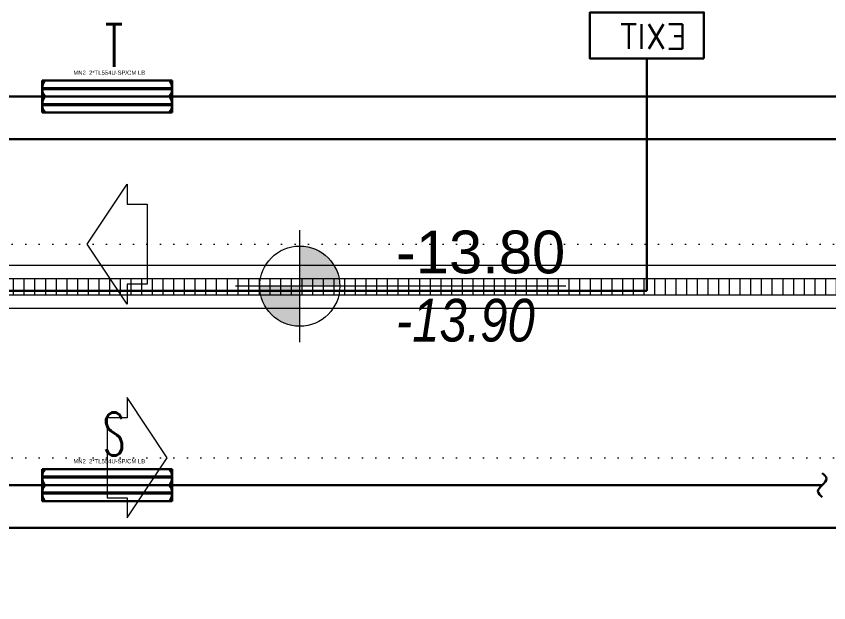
# Model space of a CAD drawing. Header units: metres. Extents: x -13316 to 152404, y -3899 to 30226.
# Drawn here: x 5092 to 5853, y 4464 to 5013 of the extents above; entities that cross this region are included whole.
import ezdxf
from ezdxf.enums import TextEntityAlignment as Align

# ---------------------------------------------------------------- set-up
doc = ezdxf.new("R2010")
doc.units = ezdxf.units.M
doc.header["$LTSCALE"] = 100
doc.header["$MEASUREMENT"] = 0
doc.header["$PDMODE"] = 1
doc.linetypes.add('DOT2', pattern=[0.125, 0, -0.125])
doc.layers.get('0').update_dxf_attribs({"color": 9, "lineweight": 9})
for name, color, linetype, lineweight in [('06D', 9, 'Continuous', 9), ('21', 9, 'Continuous', 9), ('E-1x8 W ÇIKIŞ ARMATÜRÜ (TİP 2)', 7, 'Continuous', 30), ('E-2x54 W SIVAÜSTÜ FLUORESAN YÜKSEK TAVAN ARMATÜRÜ', 7, 'Continuous', 30), ('E-KABLO', 7, 'Continuous', 30), ('E-LINYE', 7, 'Continuous', 30)]:
    doc.layers.add(name, color=color, linetype=linetype, lineweight=lineweight)
doc.styles.add('Arial', font='arial.ttf', dxfattribs={"height": 2.5})
doc.styles.add('E-YAZI', font='txttw.shx')
doc.styles.add('MuuM_TEXT-ITALIC', font='ARIALNI.TTF')

# ---------------------------------------------------------------- blocks, each defined once
blk = doc.blocks.new('2x54 W SIVAÜSTÜ FLUORESAN YÜKSEK TAVAN ARMATÜRÜ')
at = {"layer": 'E-2x54 W SIVAÜSTÜ FLUORESAN YÜKSEK TAVAN ARMATÜRÜ', "color": 4}
for p, q in [((-60.8, 15), (-60.8, -15)), ((-60.8, 15), (60.8, 15)), ((60.8, 15), (60.8, 0)), ((-60, 0), (-15, 0)), ((15, 0), (60, 0)), ((60.8, 0), (60.8, -15)), ((-60.8, -15), (60.8, -15))]:
    blk.add_line(p, q, dxfattribs=at)
at = {"layer": 'E-2x54 W SIVAÜSTÜ FLUORESAN YÜKSEK TAVAN ARMATÜRÜ', "color": 7}
for p, q in [((-59.27, 8.01), (59.32, 8.01)), ((-60.8, 0), (60.8, 0)), ((-59.16, 7.01), (59.44, 7)), ((-59.27, -6.99), (59.32, -6.99)), ((-59.16, -7.99), (59.44, -8))]:
    blk.add_line(p, q, dxfattribs=at)
for centre in [(-59.23, 7.63), (59.36, 7.63), (-59.23, 7.33), (59.36, 7.33), (-59.23, -7.37), (-59.23, -7.67), (59.36, -7.37), (59.36, -7.67)]:
    blk.add_circle(centre, 0.11, dxfattribs=at)
for centre, radius, start, end in [((-48.66, 7.5), 12.14, 141.85995, 218.14005), ((-59.12, 7.51), 0.515, 106.86737, 266.76121), ((-59.32, 7.49), 0.519, 289.2244, 84.40418), ((48.66, 7.5), 12.14, 321.85995, 38.14005), ((59.47, 7.51), 0.515, 106.86737, 266.76121), ((59.27, 7.49), 0.519, 289.2244, 84.40418), ((-48.66, -7.5), 12.14, 141.85995, 218.14005), ((-59.12, -7.49), 0.515, 106.86737, 266.76121), ((-59.32, -7.51), 0.519, 289.2244, 84.40418), ((48.66, -7.5), 12.14, 321.85995, 38.14005), ((59.47, -7.49), 0.515, 106.86737, 266.76121), ((59.27, -7.51), 0.519, 289.2244, 84.40418)]:
    blk.add_arc(centre, radius, start, end, dxfattribs=at)
at = {"layer": 'E-2x54 W SIVAÜSTÜ FLUORESAN YÜKSEK TAVAN ARMATÜRÜ', "color": 7, "style": 'Arial'}
blk.add_text('MN2  2*TL554U-SP/CM LB', height=3.9508, dxfattribs=at).set_placement((-31.61, 20.4))
blk = doc.blocks.new('100_1x8 W ÇIKIŞ ARMATÜRÜ (TİP 2)')
at = {"layer": 'E-1x8 W ÇIKIŞ ARMATÜRÜ (TİP 2)', "color": 3}
blk.add_line((1.728, 3.577), (-3.335, 3.577), dxfattribs=at)
at = {"layer": 'E-1x8 W ÇIKIŞ ARMATÜRÜ (TİP 2)', "color": 4}
blk.add_lwpolyline([(-3.335, 0), (3.335, 0), (3.335, 2.703), (-3.335, 2.703)], close=True, dxfattribs=at)
at = {"layer": 'E-1x8 W ÇIKIŞ ARMATÜRÜ (TİP 2)', "color": 3}
blk.add_solid([(1.728, 3.843), (1.728, 3.31), (3.328, 3.577)], dxfattribs=at)
at = {"layer": 'E-1x8 W ÇIKIŞ ARMATÜRÜ (TİP 2)', "color": 3, "style": 'E-YAZI'}
blk.add_text('EXIT', height=1.44, dxfattribs=at).set_placement((-2.329, 0.564))
blk = doc.blocks.new('p-ızgara')
at = {"layer": '06D'}
h = blk.add_hatch(dxfattribs=at)
h.set_pattern_fill('_USER', color=252, scale=10, angle=90, style=0, pattern_type=0)
h.set_pattern_definition([(90, (-7e-12, -8630), (-10, 6e-16), [])])
h.paths.add_polyline_path([(7918.01, -4182.5), (907.5, -4182.5), (907.5, -4197.5), (7918.01, -4197.5)])
blk.add_lwpolyline([(7918.01, -4182.5), (907.5, -4182.5), (907.5, -4197.5), (7918.01, -4197.5)], close=True, dxfattribs=at)
blk = doc.blocks.new('0_elevationtarget-p-bk')
h = blk.add_hatch(color=250)
h.paths.add_polyline_path([(1.875, 0, 0.414214), (0, 1.875), (0, 0)])
h.paths.add_polyline_path([(0, 0), (-1.875, 0, 0.414214), (0, -1.875)])
blk.add_line((0, -2.625), (0, 2.625))
blk.add_lwpolyline([(12.453, 0), (-3, 0)])
blk.add_circle((0, 0), 1.875)
at = {"style": 'Arial'}
blk.add_attdef('BITMISKOT', text='', height=2, dxfattribs=at).set_placement((4.5, 0), align=Align.BOTTOM_LEFT)
at = {"style": 'MuuM_TEXT-ITALIC'}
blk.add_attdef('FINISHINGFLOORLEVEL', text='', height=2, dxfattribs=at).set_placement((4.5, -0.592), align=Align.TOP_LEFT)
blk = doc.blocks.new('0_arrow1')
at = {"linetype": 'ByBlock', "lineweight": -2}
blk.add_lwpolyline([(15, -22.5), (-15, -22.5), (-15, -15), (-22.5, -15), (0, 0), (22.5, -15), (15, -15)], close=True, dxfattribs=at)
blk.add_point((0, 0))
blk = doc.blocks.new('2.bod.Mimari')
at = {"layer": '06D'}
blk.add_lwpolyline([(907.5, -4210), (8397.52, -4210), (8397.52, -3773.53), (8357.52, -3773.53), (8357.52, -4170), (907.5, -4170)], close=True, dxfattribs=at)
at = {"layer": '06D', "linetype": 'DOT2'}
for points in [[(375, -5889.88), (375, -4630, -0.369385), (825, -4150), (8420, -4150)], [(525, -5909.88), (525, -4650, -0.414214), (825, -4350), (8520, -4350)]]:
    blk.add_lwpolyline(points, format="xyb", dxfattribs=at)
at = {"layer": '06D'}
blk.add_blockref('p-ızgara', (0, 0), dxfattribs=at)
at = {"layer": '06D', "yscale": 2.5, "zscale": 2.5}
for p, xscale, rotation in [((4838.78, -4150), 2.5, 90), ((4913.78, -4350), -2.5, 270)]:
    blk.add_blockref('0_arrow1', p, dxfattribs=dict(at, xscale=xscale, rotation=rotation))
at = {"layer": '21', "xscale": 20, "yscale": 20, "zscale": 20}
blk.add_blockref('0_elevationtarget-p-bk', (5037.77, -4189.36), dxfattribs=at).add_auto_attribs({'BITMISKOT': '-13.80', 'FINISHINGFLOORLEVEL': '-13.90'})

msp = doc.modelspace()

# ---------------------------------------------------------------- linework, layer by layer
at = {"layer": 'E-KABLO', "color": 4}
for p in [(5682.63, 4973.73), (1362.03, 4756.13)]:
    msp.add_line(p, (5682.63, 4756.13), dxfattribs=at)
at = {"layer": 'E-KABLO', "color": 6}
for p, q in [((4474.87, 4938.13), (5116.73, 4938.13)), ((5238.33, 4938.13), (5881.75, 4938.13)), ((3662.34, 4898.13), (8235.26, 4898.13)), ((5116.73, 4574.38), (4474.87, 4574.38)), ((5846.75, 4574.38), (5238.33, 4574.38)), ((1382.12, 4534.38), (5930.05, 4534.38))]:
    msp.add_line(p, q, dxfattribs=at)
at = {"layer": 'E-KABLO', "color": 3}
msp.add_spline([(5846.75, 4585.71), (5850.75, 4580.37), (5842.75, 4568.37), (5846.75, 4563.04)], degree=3, dxfattribs=at)

# ---------------------------------------------------------------- block references
msp.add_blockref('2.bod.Mimari', (320, 8950))
at = {"layer": 'E-1x8 W ÇIKIŞ ARMATÜRÜ (TİP 2)', "xscale": -16, "yscale": 16, "zscale": 16}
msp.add_blockref('100_1x8 W ÇIKIŞ ARMATÜRÜ (TİP 2)', (5682.63, 4973.73), dxfattribs=at)
at = {"layer": 'E-2x54 W SIVAÜSTÜ FLUORESAN YÜKSEK TAVAN ARMATÜRÜ', "color": 6}
for p in [(5177.53, 4938.13), (5177.53, 4574.38)]:
    msp.add_blockref('2x54 W SIVAÜSTÜ FLUORESAN YÜKSEK TAVAN ARMATÜRÜ', p, dxfattribs=at)

# ---------------------------------------------------------------- texts
at = {"layer": 'E-LINYE', "color": 3, "linetype": 'Continuous', "style": 'E-YAZI', "width": 0.6}
for s, p in [('T', (5183.95, 4985.97)), ('S', (5183.95, 4622.22))]:
    msp.add_text(s, height=40, dxfattribs=at).set_placement(p, align=Align.MIDDLE_CENTER)

doc.saveas('drawing.dxf')
